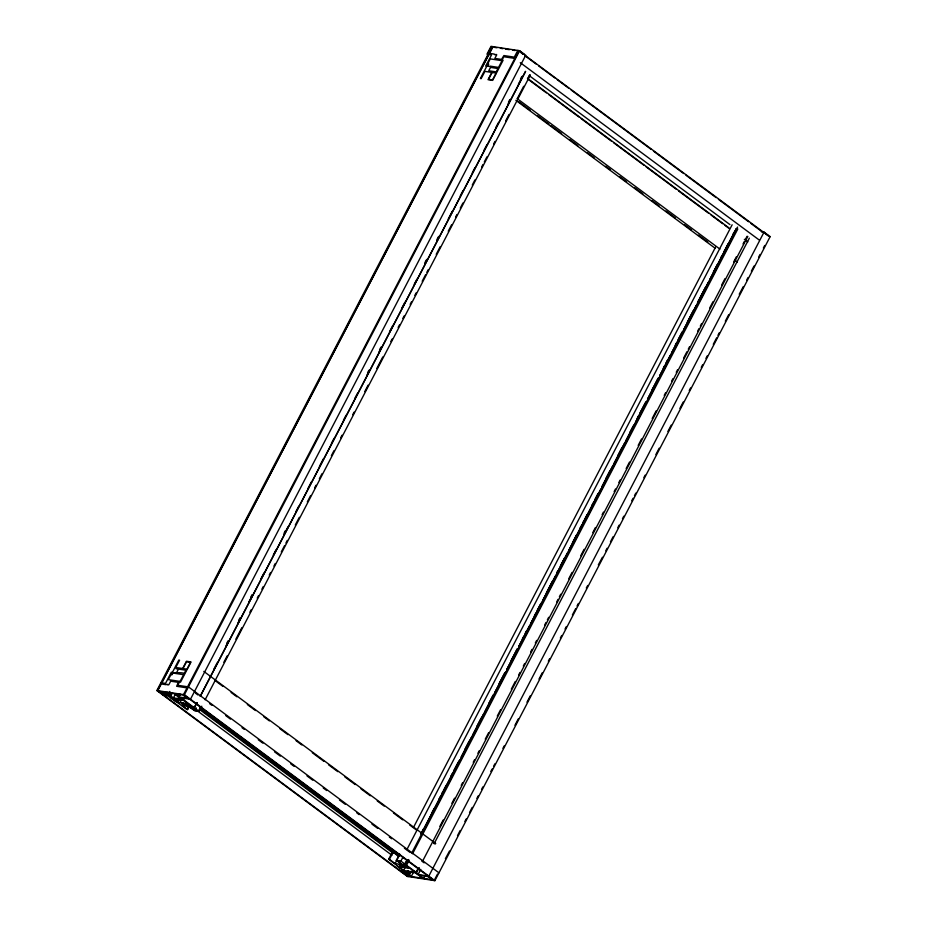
<?xml version="1.0" encoding="UTF-8"?>
<svg xmlns="http://www.w3.org/2000/svg" width="927" height="927" viewBox="0 0 927 927"><rect width="100%" height="100%" fill="white"/><g stroke="black" fill="none" stroke-linecap="round" stroke-linejoin="round"><path stroke-width="1.39" d="M492.979 46.651L157.717 690.661L162.804 694.427L169.062 695.702L170.823 692.967M761.38 231.704L764.057 232.109L770.152 236.628L434.89 880.65L407.359 876.444L156.848 690.534L492.11 46.512L519.641 50.718L525.736 55.238L190.475 699.248L179.768 697.614L183.685 700.522L177.196 699.016L178.563 699.665M492.874 46.628L157.613 690.65L408.123 876.571L403.152 872.817M487.845 65.782L488.714 64.114L487.95 63.998L480.383 78.528L481.148 78.644L484.937 71.379L491.82 72.422L488.031 79.699L492.619 80.394L503.106 60.267L502.341 60.139L498.552 67.416L490.29 66.153A3.986 2.19 -53.4 0 1 488.448 66.13L487.845 65.782L488.448 66.13M172.885 673.06L172.016 674.729L171.252 674.613L178.818 660.082L179.583 660.198L175.794 667.463L176.594 667.591L176.014 668.715L177.184 668.888L177.764 667.764L182.677 668.518L186.466 661.252L191.055 661.948L180.568 682.087L179.803 681.959L183.592 674.694L175.33 673.431A3.986 2.19 -53.4 0 0 174.23 672.886C170.51 673.095 183.268 672.005 184.172 673.57L185.921 670.221L178.459 669.085L176.709 672.434L174.23 672.886M167.277 692.342L165.945 694.914L161.738 691.785L159.363 691.426L163.569 694.543M168.042 692.457L166.709 695.03L162.503 691.901L174.102 693.674L178.401 696.895L179.78 694.335M167.845 695.285L169.85 691.438M169.479 695.621L171.414 693.06M178.355 697L181.171 699.109L173.43 697.927L170.73 695.934L172.074 693.361M173.43 697.927L175.435 694.08M176.906 698.518L175.562 701.079L177.949 702.214A3.986 0.927 27.5 0 0 179.305 702.596L188.343 703.802L182.689 699.595L184.021 697.034M176.327 701.206L177.671 698.634M180.406 694.346L179.073 696.919L174.867 693.79L183.616 695.134L187.833 698.251M177.636 702.168L179.641 698.321M177.949 702.214L179.954 698.367M517.799 50.429L514.3 57.138L503.894 55.55L501.553 59.421L494.879 58.401L496.745 54.797L496.015 54.357A1.912 1.054 -53.4 0 1 494.381 54.102L488.297 53.175L491.785 46.466L491.02 46.35L486.953 54.172L491.542 54.878L485.713 66.06L486.478 66.176L490.267 58.899L501.739 60.649L503.778 56.744L514.485 58.378L518.564 50.556L523.848 54.345M180.081 702.539L181.414 699.978M156.848 690.534L184.392 694.729L519.641 50.718M182.689 699.595L183.453 699.723L184.786 697.15M188.969 707.023L187.636 709.595L181.982 705.389L183.314 702.828M184.357 705.238L191.819 706.386L189.212 704.45L181.75 703.303L184.357 705.238L185.701 702.678M178.517 699.711L171.333 698.124L186.872 709.479L188.204 706.907M201.785 706.212L199.108 711.345L194.519 710.638L189.398 706.837L192.665 709.085L193.998 706.513M226.64 643.547L227.972 640.986M238.668 620.453L240 617.892M250.684 597.37L252.017 594.798M284.079 533.222L285.412 530.65M367.555 372.863L368.888 370.29M379.572 349.769L380.916 347.196M424.995 262.526L426.327 259.966M437.011 239.433L438.344 236.872M508.471 102.167L509.804 99.606M520.487 79.073L521.82 76.512M192.665 709.085L194.218 706.548M213.882 669.178L217.219 662.759M225.91 646.084L228.575 640.951M237.926 622.99L240.603 617.857M248.61 602.469L252.619 594.763M260.638 579.375L263.975 572.956M273.326 554.995L275.991 549.862M284.01 534.473L288.019 526.779M296.026 511.38L298.703 506.246M308.054 488.286L311.391 481.878M319.398 466.478L323.407 458.784M331.426 443.384L334.091 438.251M343.442 420.29L346.119 415.157M354.798 398.483L357.474 393.349M366.814 375.389L369.491 370.255M378.842 352.306L381.507 347.173M389.525 331.773L392.863 325.365M401.542 308.679L404.89 302.272M414.23 284.311L416.907 279.178M424.925 263.778L427.59 258.645M436.941 240.684L439.618 235.562M448.297 218.876L452.306 211.182M460.313 195.782L462.99 190.661M472.341 172.7L475.006 167.567M483.685 150.881L487.034 144.473M495.713 127.799L498.378 122.665M507.729 104.705L510.406 99.571M518.413 84.172L522.422 76.477M196.906 702.596L194.23 707.718L193.361 707.301M200.244 696.177L525.482 71.402M196.999 702.654L194.322 707.788L193.245 707.695L194.403 708.019M200.336 696.247L525.574 71.472M192.978 709.143L194.971 710.511L196.304 707.938M200.464 707.185L198.459 711.032L194.971 710.511M223.836 662.284L227.173 655.876M235.852 639.19L241.866 627.649M249.884 612.249L251.217 609.688M257.231 598.147L258.563 595.574M261.901 589.166L263.233 586.594M269.247 575.053L270.58 572.48M273.928 566.073L275.261 563.5M281.275 551.959L284.612 545.539M285.945 542.979L287.277 540.406M295.296 525.018L299.305 517.324M307.312 501.924L310.649 495.505M314.659 487.811L316.003 485.25M319.34 478.83L322.005 473.697M331.356 455.736L334.033 450.603M340.707 437.776L342.04 435.215M352.723 414.682L354.068 412.121M364.751 391.6L368.089 385.18M376.768 368.506L382.781 356.953M390.8 341.565L392.133 338.992M398.147 327.451L399.479 324.879M402.816 318.471L404.149 315.898M410.163 304.357L411.495 301.796M414.832 295.377L416.177 292.816M422.179 281.263L425.528 274.855M426.86 272.283L428.193 269.722M436.211 254.322L440.221 246.628M448.228 231.229L451.565 224.821M455.574 217.127L456.907 214.554M460.255 208.146L462.921 203.013M472.272 185.052L474.937 179.919M481.623 167.092L482.955 164.519M484.288 161.958L486.965 156.825M493.639 143.998L494.983 141.425M505.667 120.904L509.004 114.484M517.683 97.81L523.697 86.269M527.706 78.563L529.699 74.716M205.122 699.792L530.36 75.029M764.057 232.109L428.807 876.131L418.1 874.497L415.053 872.237L403.581 870.488L388.656 859.236L392.666 851.531M388.656 859.236L389.421 859.352L393.43 851.646M400.939 861.31L397.451 860.777L401.785 864.288L396.304 860.395L399.641 853.987M413.674 827.046L715.528 247.173M389.421 859.352L395.076 863.547L399.085 855.853M396.304 860.395L400.893 861.102L402.897 857.255M406.907 849.549L732.145 224.786M399.966 867.626L400.731 867.742L399.433 866.78L400.765 864.207M399.433 866.78L401.09 864.254M401.808 866.629L409.27 867.765L406.652 865.83L399.201 864.694L401.808 866.629L403.141 864.057M406.999 860.476C403.5 862.886 406.524 866.664 404.242 864.265M421.02 833.535L423.535 828.808M431.553 813.408L434.218 808.286M438.9 799.306L440.232 796.733M441.727 793.767L443.06 791.194M443.57 790.325L446.246 785.192M450.916 776.212L452.249 773.639M453.755 770.673L458.262 762.098M464.948 749.271L469.108 741.16M476.965 726.177L481.136 718.077M488.981 703.083L493.152 694.983M499.166 683.431L500.499 680.87M501.009 679.989L504.346 673.581M511.183 660.337L512.515 657.776M513.025 656.895L517.196 648.796M522.376 638.935L523.709 636.374M525.203 633.396L526.548 630.835M534.404 615.841L535.736 613.28M537.231 610.314L540.406 604.3M546.42 592.759L552.434 581.206M556.594 573.106L557.927 570.534M560.441 565.818L564.45 558.112M572.469 542.724L576.467 535.018M579.815 528.61L581.148 526.038M582.643 523.071L583.975 520.51M584.485 519.63L587.162 514.497M591.832 505.516L593.164 502.955M594.659 499.977L597.996 493.57M605.852 478.575L610.024 470.476M617.88 455.481L622.04 447.382M629.896 432.388L633.234 425.98M637.243 418.274L638.576 415.713M640.07 412.747L641.414 410.174M641.924 409.294L645.262 402.886M652.098 389.653L653.431 387.08M653.941 386.211L658.112 378.1M663.292 368.251L664.624 365.678M666.119 362.712L667.452 360.139M675.308 345.157L676.652 342.584M678.147 339.618L682.145 331.924M687.336 322.063L693.338 310.51M697.51 302.411L698.842 299.85M699.352 298.969L705.366 287.428M713.373 272.028L717.382 264.334M720.719 257.915L722.063 255.354M723.558 252.376L724.891 249.815M725.401 248.934L728.066 243.801M732.747 234.821L734.08 232.26M402.608 869.364L401.264 871.925L405.864 872.631L397.162 866.177L397.926 866.293M405.134 864.764L407.138 860.916M421.159 833.976L459.896 759.572M461.229 757L471.913 736.478M473.245 733.906L483.929 713.384M485.273 710.812L493.28 695.424M494.624 692.851L505.308 672.33M506.64 669.769L517.324 649.236M518.657 646.675L529.352 626.142M530.684 623.581L541.368 603.048M542.701 600.487L555.389 576.107M556.733 573.546L567.417 553.025M568.749 550.453L598.807 492.724M602.144 486.304L612.828 465.783M614.161 463.222L624.844 442.689M626.188 440.128L634.195 424.728M635.528 422.167L646.223 401.634M647.556 399.073L658.24 378.54M659.572 375.98L670.256 355.458M671.6 352.886L682.284 332.364M683.616 329.792L696.304 305.423M697.637 302.851L708.332 282.329M709.665 279.757L736.374 228.448M405.145 864.903L407.138 861.056M421.171 834.115L459.908 759.711M461.24 757.139L505.319 672.469M506.652 669.908L517.336 649.375M518.668 646.814L600.812 489.016M602.156 486.455L646.223 401.773M647.567 399.213L658.251 378.691M659.584 376.119L736.386 228.587M404.705 864.451L405.678 864.648L408.355 859.526M411.692 853.107L737.602 227.045M405.62 865.134L407.81 861.229M421.658 834.346L737.058 228.76M403.581 870.488L405.586 866.641M395.076 863.547L406.547 865.297L409.224 860.163M412.561 853.755L737.799 228.981M407.637 870.731L406.304 873.292L410.51 876.421L408.123 876.05L403.917 872.933M408.401 870.847L407.069 873.408L411.275 876.536L422.863 878.298L418.656 875.181M411.484 871.229L410.151 873.802L402.909 872.689M411.275 876.536L413.94 871.403M399.746 866.826A3.986 0.927 27.5 0 1 401.878 867.151L410.14 868.414L415.794 872.608L417.127 870.047M439.838 826.421L443.176 820.013M451.855 803.327L454.531 798.205M461.206 785.366L462.538 782.805M473.233 762.284L474.566 759.711M477.903 753.303L479.236 750.731M485.25 739.19L488.587 732.77M497.266 716.096L500.615 709.676M511.298 689.155L515.296 681.461M518.645 675.041L519.977 672.481M523.315 666.061L524.647 663.5M530.661 651.948L531.994 649.387M535.331 642.967L536.675 640.406M544.682 625.007L546.026 622.446M547.359 619.873L548.691 617.312M556.71 601.913L558.042 599.352M559.375 596.779L560.719 594.219M568.726 578.819L572.063 572.411M580.754 555.736L584.091 549.317M592.77 532.643L595.447 527.509M602.121 514.682L603.454 512.11M614.137 491.588L615.482 489.016M618.819 482.608L620.151 480.035M626.165 468.494L629.503 462.075M638.182 445.4L641.519 438.992M652.202 418.459L656.212 410.765M664.23 395.365L665.563 392.805M671.577 381.252L672.909 378.691M676.246 372.272L677.591 369.711M683.593 358.17L686.93 351.75M688.274 349.189L689.607 346.617M697.625 331.229L698.958 328.656M700.291 326.095L701.623 323.523M709.642 308.135L712.979 301.715M721.658 285.041L725.007 278.621M733.686 261.947L736.351 256.814M743.037 243.986L744.369 241.426M745.702 238.853L747.046 236.292M415.794 872.608L416.559 872.724L419.236 867.591M422.573 861.183L747.811 236.408M418.1 874.497L420.765 869.364M434.126 843.709L749.34 238.181M419.421 875.297L423.627 878.414L424.972 875.853M437.474 874.115L434.126 880.534L183.511 694.601L518.877 50.603L524.091 54.473M445.377 858.703L449.491 851.032M457.509 835.633L460.174 830.499M464.856 821.519L466.188 818.958M469.525 812.539L472.202 807.405M476.872 798.425L478.205 795.864M481.542 789.445L482.886 786.884M490.789 771.473L492.237 768.923M493.57 766.351L494.902 763.79M502.921 748.39L504.253 745.829M514.937 725.308L518.274 718.888M526.965 702.214L530.302 695.795M538.981 679.12L542.318 672.701M548.332 661.16L549.665 658.587M560.348 638.066L561.692 635.505M565.03 629.085L566.362 626.525M572.376 614.972L575.713 608.564M577.046 605.991L578.378 603.431M586.293 588.019L587.73 585.47M598.309 564.925L602.423 557.243M605.76 550.823L607.104 548.263M610.441 541.843L613.106 536.721M617.788 527.741L619.12 525.169M622.457 518.761L623.801 516.188M631.704 500.777L633.141 498.228M634.485 495.667L635.818 493.094M643.836 477.706L645.169 475.134M655.852 454.612L659.19 448.193M667.869 431.518L671.218 425.099M679.897 408.425L683.234 402.017M689.248 390.464L690.58 387.903M701.264 367.37L702.596 364.809M705.945 358.39L707.278 355.829M713.28 344.276L716.629 337.868M717.962 335.296L719.294 332.735M725.308 321.194L728.645 314.774M739.225 294.23L743.338 286.547M746.675 280.139L748.008 277.567M751.357 271.159L754.022 266.026M758.703 257.046L760.036 254.473M763.373 248.065L764.705 245.493M178.343 696.907L188.841 698.494M404.242 864.184L404.995 864.323M494.612 47.416L496.988 47.775M500.337 48.285L502.909 48.679M505.493 49.073L509.352 49.664M512.619 50.162L515.122 50.545M763.431 232.619L764.196 232.735M769.387 236.512L770.152 236.628M160.927 682.701L165.516 683.408L171.333 672.226L172.098 672.342L168.32 679.618L179.792 681.368L177.752 685.273L188.459 686.907L438.969 872.828M161.113 683.941L166.118 684.705A1.912 1.054 -53.4 0 1 167.752 684.949L168.807 684.775L170.695 681.183L178.436 682.365L176.628 686.281L187.115 687.904M162.943 695.053L167.532 695.748L176.987 702.318M181.982 705.389L193.071 707.081M186.872 709.479L187.636 709.595M428.946 876.745L418.459 875.065L415.157 872.77L407.416 871.589L410.267 873.755M423.627 878.414L432.388 879.758L428.181 876.629M170.081 695.632L170.73 695.934M764.161 232.642L768.344 235.748M525.516 55.713L768.263 235.748M520.974 52.677L523.083 54.229M524.752 55.597L536.351 64.206M538.668 65.933L554.902 77.972M557.231 79.699L568.819 88.308M571.148 90.023L651.171 149.421M653.489 151.136L683.639 173.523M685.957 175.238L716.107 197.613M718.437 199.34L748.587 221.715M750.905 223.442L762.504 232.051M520.279 62.677L759.19 239.989M529.294 75.678L729.931 224.589M527.451 78.331L729.248 228.1M744.335 239.293L747.811 241.877M527.845 79.085L546.409 92.851M548.726 94.577L578.877 116.953M581.194 118.679L611.356 141.055M613.674 142.77L643.825 165.157M646.142 166.872L676.304 189.259M678.622 190.974L708.773 213.349M711.09 215.076L722.689 223.685M725.007 225.4L728.483 227.984M516.976 98.471L719.931 249.096M735.007 260.29L737.324 262.005M518.726 101.669L530.325 110.278M537.278 115.446L548.877 124.056M551.194 125.771L561.635 133.523M569.757 139.548L577.869 145.574M587.15 152.457L594.103 157.625M605.702 166.234L610.348 169.676M619.618 176.559L626.582 181.727M634.694 187.752L642.817 193.778M652.098 200.661L659.051 205.817M666.015 210.985L675.285 217.868M684.566 224.763L691.53 229.919M698.483 235.087L707.764 241.97M515.864 100.348L715.343 248.401M203.813 671.415L435.76 843.558M214.867 680.418L222.99 686.443M231.101 692.469L236.906 696.78M247.347 704.52L255.458 710.546M263.581 716.571L269.375 720.882M279.815 728.622L287.938 734.647M296.049 740.673L301.854 744.972M312.283 752.724L323.882 761.334M328.529 764.775L337.799 771.658M344.763 776.826L355.203 784.566M360.997 788.877L370.279 795.76M377.231 800.928L384.195 806.084M393.465 812.979L402.747 819.862M409.711 825.03L416.663 830.186M432.897 842.237L435.226 843.964M195.643 693.269L197.972 694.995M209.56 703.605L211.889 705.32M225.806 715.656L230.441 719.097M242.04 727.695L244.357 729.422M258.274 739.746L262.909 743.187M274.508 751.797L280.313 756.108M290.742 763.848L294.23 766.432M306.988 775.899L312.781 780.21M323.222 787.95L326.698 790.534M339.456 800.001L345.261 804.3M356.849 812.909L359.178 814.636M371.936 824.103L377.729 828.402M389.328 837.011L391.646 838.738M404.404 848.205L410.197 852.504M421.797 861.113L424.114 862.84M184.392 694.729L434.89 880.65M200.209 707.88L398.529 855.065M199.664 708.286L399.143 856.328M200.232 709.051L398.552 856.235M199.757 709.665L393.43 853.408M183.453 699.723L199.108 711.345M400.893 861.102L405.678 864.648M406.547 865.297L416.559 872.724M197.057 710.627L391.901 855.227M490.51 67.393L488.761 70.753L496.223 71.889L497.973 68.54L490.51 67.393M492.121 72.468L488.564 79.293L492.55 79.907L496.096 73.082L492.121 72.468M186.536 661.739L182.978 668.564L186.964 669.167L190.51 662.353L186.536 661.739"/></g></svg>
